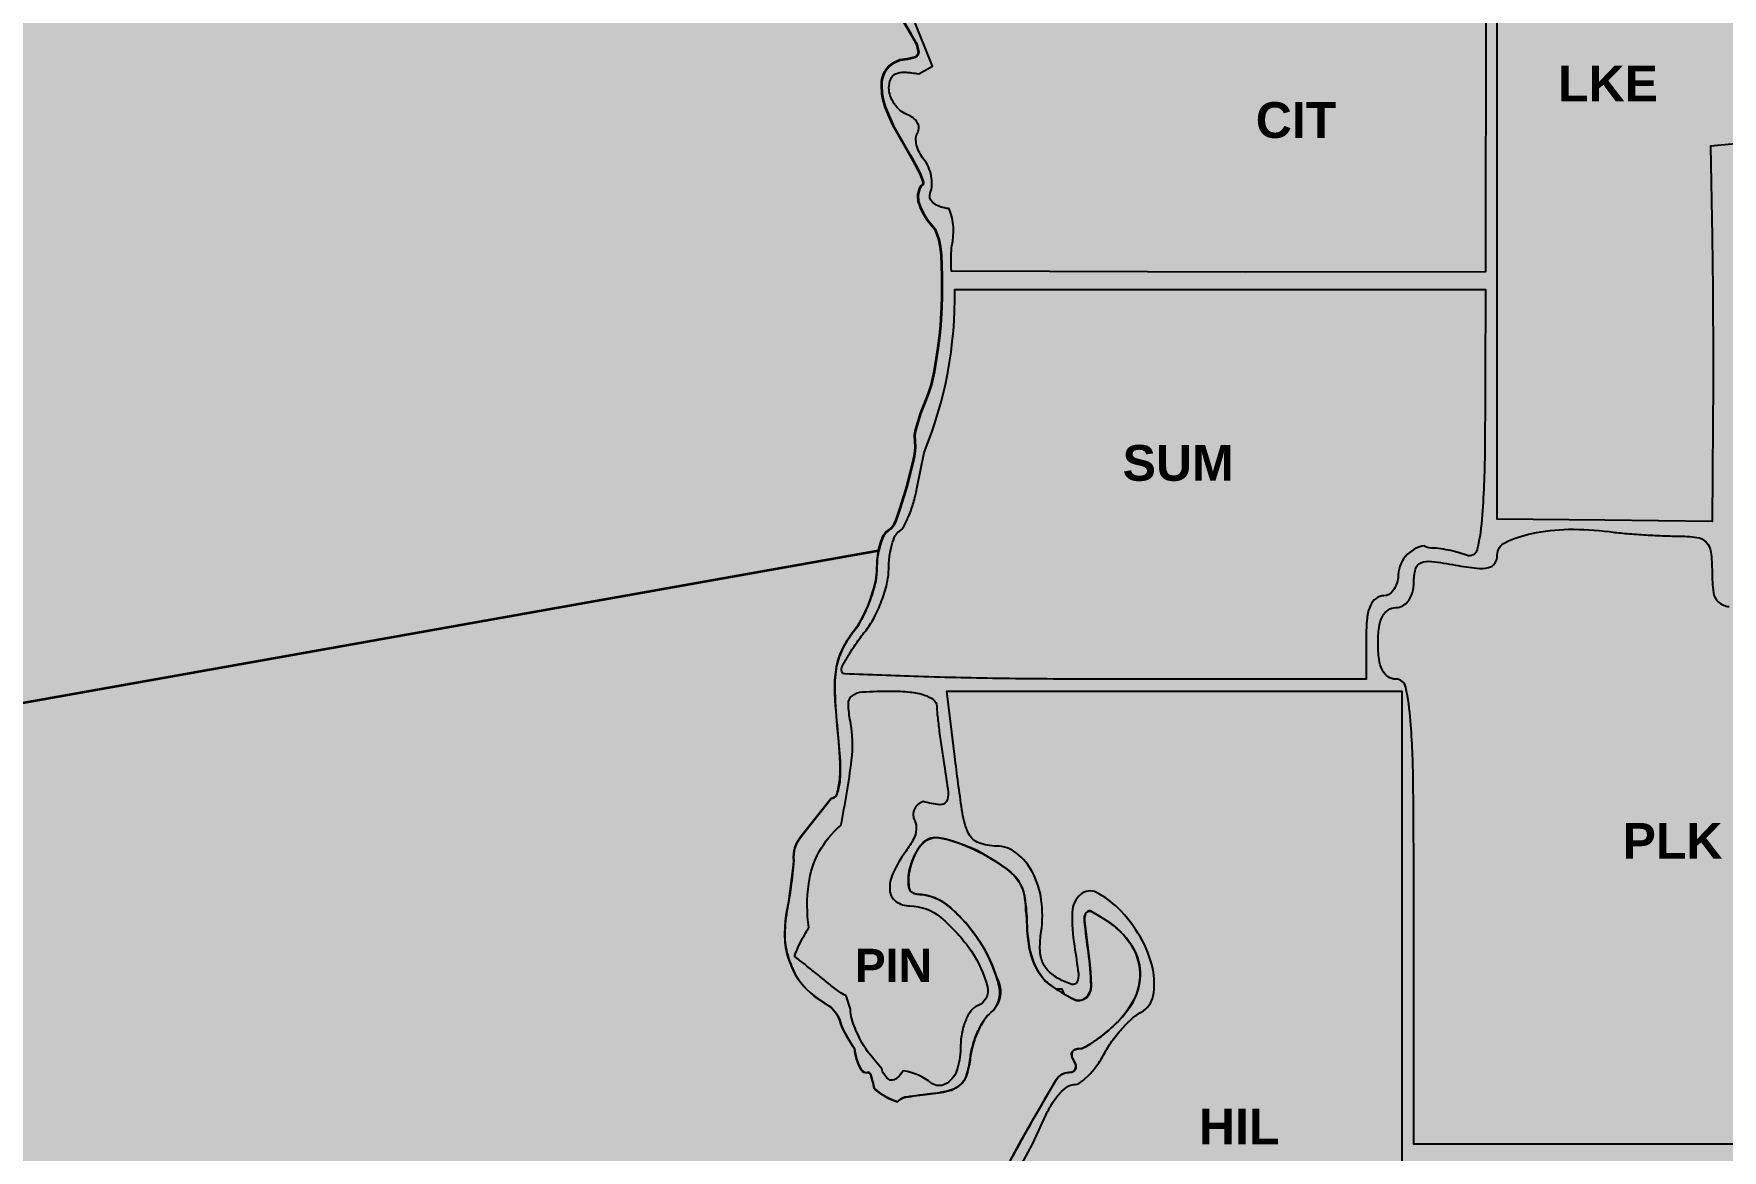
# Model space of a CAD drawing. Extents: x 473.4 to 495.4, y 396.9 to 416.9.
# Drawn here: x 484.21 to 489.82, y 405.78 to 409.49 of the extents above; entities that cross this region are included whole.
import ezdxf

# ---------------------------------------------------------------- set-up
doc = ezdxf.new("R2010")
doc.units = 0
doc.header["$MEASUREMENT"] = 0

msp = doc.modelspace()

# ---------------------------------------------------------------- hatches: boundary and pattern name
at = {"linetype": 'Continuous', "true_color": 0xadddf7}
h = msp.add_hatch(color=141, dxfattribs=at)
h.dxf.hatch_style = 1
h.paths.add_polyline_path([(473.4458, 416.87), (495.4327, 416.87), (495.4327, 396.87), (473.4458, 396.87)])
at = {"linetype": 'Continuous', "true_color": 0xf9f59a}
h = msp.add_hatch(color=51, dxfattribs=at)
h.dxf.hatch_style = 1
edge = h.paths.add_edge_path()
edge.add_arc((487.4943, 407.2574), 0.2878, 180.5044, 186.0739)
edge.add_arc((489.835, 407.5065), 2.6417, 186.0739, 187.1653)
edge.add_arc((490.1012, 407.5399), 2.91, 187.1653, 188.3213)
edge.add_arc((490.4253, 407.5874), 3.2376, 188.3213, 189.3883)
edge.add_arc((485.0003, 406.6904), 2.2611, 7.052, 9.3884, ccw=False)
edge.add_arc((487.1958, 406.962), 0.0489, -29.7864, 7.0521, ccw=False)
edge.add_arc((487.2194, 406.9485), 0.0216, 263.3688, 330.2135, ccw=False)
edge.add_arc((487.2648, 407.3384), 0.4142, 255.5396, 263.3689, ccw=False)
edge.add_arc((487.1735, 406.8938), 0.0452, 105.6842, 206.6695)
edge.add_arc((487.078, 406.8487), 0.0605, -4.2495, 24.1901, ccw=False)
edge.add_arc((487.0573, 406.8503), 0.0812, 332.1616, 355.7505, ccw=False)
edge.add_arc((486.8379, 406.9661), 0.3294, 323.825, 332.1616, ccw=False)
edge.add_arc((487.4594, 406.5116), 0.4406, 143.825, 154.696)
edge.add_arc((487.1653, 406.6507), 0.1153, 154.6959, 184.1606)
edge.add_arc((487.0999, 406.646), 0.0497, 184.1607, 234.3309)
edge.add_arc((487.1177, 406.6708), 0.0803, 234.3308, 269.4343)
edge.add_arc((487.1153, 406.4284), 0.1621, 50.0212, 89.4344, ccw=False)
edge.add_arc((486.8644, 406.1291), 0.5527, 34.1981, 50.0211, ccw=False)
edge.add_arc((487.0121, 406.2295), 0.3741, 14.2452, 34.198, ccw=False)
edge.add_arc((487.3232, 406.3085), 0.0531, -69.0064, 14.2452, ccw=False)
edge.add_arc((487.3599, 406.2129), 0.0493, 110.9936, 143.984)
edge.add_arc((487.4441, 406.1516), 0.1534, 143.984, 158.1469)
edge.add_arc((487.5001, 406.1292), 0.2138, 158.1468, 170.2623)
edge.add_arc((487.5714, 406.117), 0.2861, 170.2624, 180)
edge.add_arc((487.0644, 406.117), 0.2209, 340.171, 360, ccw=False)
edge.add_arc((487.1965, 406.0693), 0.0805, 298.0694, 340.1708, ccw=False)
edge.add_arc((487.214, 406.0365), 0.0433, 235.3506, 298.0693, ccw=False)
edge.add_arc((487.0725, 405.862), 0.1815, 49.9111, 82.8239)
edge.add_arc((486.9607, 406.1364), 0.1642, 314.798, 324.9684, ccw=False)
edge.add_arc((487.0555, 406.0409), 0.0296, 278.6928, 314.798, ccw=False)
edge.add_arc((487.0571, 406.0307), 0.0193, 230.8856, 278.6927, ccw=False)
edge.add_arc((487.0866, 406.067), 0.066, 211.7175, 230.8855, ccw=False)
edge.add_arc((487.0751, 406.0599), 0.0526, 191.9562, 211.7175, ccw=False)
edge.add_line((487.0237, 406.049), (486.9764, 406.1067))
edge.add_arc((487.3263, 406.3429), 0.4222, 201.9974, 214.0225, ccw=False)
edge.add_arc((487.0843, 406.2539), 0.1646, 182.3133, 204.8491, ccw=False)
edge.add_line((486.9198, 406.2473), (486.9056, 406.2921))
edge.add_arc((486.9564, 406.4083), 0.1268, 233.8533, 246.3837, ccw=False)
edge.add_arc((487.3453, 406.9407), 0.7861, 230.6003, 233.8532, ccw=False)
edge.add_arc((483.3751, 402.1072), 5.4688, 50.6003, 51.1097)
edge.add_arc((484.6397, 403.675), 3.4546, 51.1098, 51.8285)
edge.add_arc((483.6791, 402.453), 5.009, 51.8285, 52.2463)
edge.add_arc((486.7098, 406.3667), 0.0591, 52.2466, 62.2063)
edge.add_arc((486.7399, 406.4238), 0.00554, 159.8137, 242.206, ccw=False)
edge.add_arc((487.1153, 406.2858), 0.4055, 155.9621, 159.8138, ccw=False)
edge.add_arc((487.1227, 406.2826), 0.4135, 151.0977, 155.9621, ccw=False)
edge.add_arc((487.479, 406.0858), 0.8206, 148.1847, 151.0977, ccw=False)
edge.add_arc((487.2763, 406.5933), 0.5002, 171.8774, 188.6141, ccw=False)
edge.add_arc((487.0815, 406.6247), 0.303, 129.7151, 172.5378, ccw=False)
edge.add_arc((483.8913, 407.4601), 3.0566, 348.6345, 352.7499)
edge.add_arc((486.5158, 407.1262), 0.4109, 352.7499, 370.8222)
edge.add_arc((487.2783, 407.272), 0.3654, 181.5275, 190.8222, ccw=False)
edge.add_arc((486.9457, 407.2631), 0.0327, 127.0792, 181.5273, ccw=False)
edge.add_arc((486.964, 407.2389), 0.0631, 93.1377, 127.0792, ccw=False)
edge.add_arc((487.0531, 405.6147), 1.6897, 90, 93.1377, ccw=False)
edge.add_arc((487.0531, 406.6427), 0.6617, 84.4168, 89.9999, ccw=False)
edge.add_arc((487.0951, 407.073), 0.2293, 72.1098, 84.4168, ccw=False)
edge.add_arc((487.1334, 407.1917), 0.1047, 53.2794, 72.1097, ccw=False)
edge.add_arc((487.1804, 407.2546), 0.0261, 0.5045, 53.2795, ccw=False)
edge = h.paths.add_edge_path()
edge.add_line((488.7514, 405.7987), (488.7514, 405.145))
edge.add_line((488.7514, 405.145), (488.7514, 404.5308))
edge.add_line((488.7514, 404.5308), (488.5136, 404.5308))
edge.add_line((488.5136, 404.5308), (488.2759, 404.5308))
edge.add_line((488.2759, 404.5308), (488.2759, 404.7884))
edge.add_line((488.2759, 404.7884), (488.2759, 405.0459))
edge.add_line((488.2759, 405.0459), (487.8641, 405.0459))
edge.add_arc((487.8641, 414.6045), 9.5586, 268.71333, 269.99995, ccw=False)
edge.add_arc((487.6732, 406.1043), 1.0562, 262.2129, 268.7133, ccw=False)
edge.add_arc((487.5755, 405.3901), 0.3354, 249.8755, 262.2129, ccw=False)
edge.add_arc((487.478, 405.1239), 0.0519, 200.9936, 249.8754, ccw=False)
edge.add_arc((487.3532, 405.0761), 0.0817, 20.9937, 39.525)
edge.add_arc((487.3329, 405.0593), 0.108, 39.525, 54.5523)
edge.add_arc((487.3345, 405.0616), 0.1052, 54.5523, 69.7751)
edge.add_arc((487.346, 405.0927), 0.072, 69.775, 90)
edge.add_arc((487.346, 405.2132), 0.0485, 236.9172, 270, ccw=False)
edge.add_arc((487.3501, 405.2196), 0.056, 207.2371, 236.9171, ccw=False)
edge.add_arc((487.4004, 405.2455), 0.1126, 187.7514, 207.2372, ccw=False)
edge.add_arc((487.6737, 405.2826), 0.3884, 180, 187.7514, ccw=False)
edge.add_arc((488.0191, 405.2826), 0.7338, 174.5614, 180, ccw=False)
edge.add_arc((487.3277, 405.3485), 0.0393, 128.7986, 174.5614, ccw=False)
edge.add_arc((487.3284, 405.3477), 0.0403, 83.8996, 128.7985, ccw=False)
edge.add_line((487.3327, 405.3878), (487.4282, 405.4608))
edge.add_arc((487.6611, 405.3194), 0.2724, 134.9999, 148.7342, ccw=False)
edge.add_arc((487.2808, 405.6997), 0.2654, 315, 323.2937)
edge.add_arc((487.4479, 405.5751), 0.0569, 323.2937, 349.2811)
edge.add_arc((487.4765, 405.5697), 0.0279, 349.2811, 390.1214)
edge.add_arc((487.4609, 405.5607), 0.0458, 30.1212, 58.2825)
edge.add_arc((487.5078, 405.6366), 0.0434, 209.7917, 238.2825, ccw=False)
edge.add_arc((487.5369, 405.6532), 0.0769, 191.2155, 209.7917, ccw=False)
edge.add_arc((487.5543, 405.6566), 0.0946, 174.5521, 191.2154, ccw=False)
edge.add_arc((487.5634, 405.6558), 0.1038, 159.0065, 174.5521, ccw=False)
edge.add_line((487.4665, 405.6929), (487.5248, 405.7987))
edge.add_line((487.5248, 405.7987), (487.5699, 405.8978))
edge.add_arc((487.8428, 405.7734), 0.2999, 147.2463, 155.5045, ccw=False)
edge.add_arc((487.7865, 405.8096), 0.233, 137.2673, 147.2463, ccw=False)
edge.add_arc((487.7411, 405.8516), 0.1711, 126.0165, 137.2672, ccw=False)
edge.add_arc((487.6614, 405.9612), 0.0356, 90.0001, 126.0165, ccw=False)
edge.add_arc((487.6614, 406.0341), 0.0373, 269.9999, 305.3286)
edge.add_arc((487.5641, 406.1714), 0.2056, 305.3286, 315.3076)
edge.add_arc((487.5152, 406.2198), 0.2743, 315.3076, 324.3488)
edge.add_arc((487.4519, 406.2652), 0.3522, 324.3489, 331.8451)
edge.add_arc((488.1007, 405.9179), 0.3837, 144.4981, 151.8451, ccw=False)
edge.add_arc((488.1938, 405.8516), 0.498, 138.4555, 144.4982, ccw=False)
edge.add_arc((488.1564, 405.8846), 0.4481, 132.2342, 138.4554, ccw=False)
edge.add_arc((487.956, 406.1055), 0.1499, 118.1551, 132.2341, ccw=False)
edge.add_arc((487.8484, 406.3064), 0.078, 298.155, 349.1062)
edge.add_arc((487.7065, 406.3337), 0.2226, 349.1063, 372.4661)
edge.add_arc((487.5667, 406.3028), 0.3658, 12.4662, 30.2599)
edge.add_arc((487.4765, 406.2502), 0.4702, 30.26, 45)
edge.add_arc((487.6071, 406.3808), 0.2855, 45, 63.0344)
edge.add_arc((487.7152, 406.5932), 0.0472, 63.0345, 130.9614)
edge.add_arc((487.7372, 406.5678), 0.0808, 130.9614, 178.3522)
edge.add_arc((488.2674, 406.5525), 0.6112, 178.3523, 189.0302)
edge.add_arc((484.814, 406.0037), 2.8855, 7.2078, 9.0303, ccw=False)
edge.add_arc((487.6259, 406.3593), 0.0512, -25.6652, 7.2078, ccw=False)
edge.add_arc((487.6593, 406.3433), 0.0142, 251.3748, 334.3349, ccw=False)
edge.add_arc((487.7447, 406.5969), 0.2818, 241.8451, 251.3747, ccw=False)
edge.add_arc((487.6798, 406.4755), 0.1442, 224.7585, 241.845, ccw=False)
edge.add_arc((487.6414, 406.4374), 0.0901, 200.4545, 224.7586, ccw=False)
edge.add_arc((487.6721, 406.4489), 0.1228, 180.3504, 200.4544, ccw=False)
edge.add_arc((487.9271, 406.4504), 0.3779, 171.6504, 180.3504, ccw=False)
edge.add_arc((487.1862, 406.5592), 0.371, 351.6504, 367.8146)
edge.add_arc((487.2719, 406.5709), 0.2844, 7.8146, 27.5419)
edge.add_arc((487.3483, 406.6108), 0.1983, 27.542, 51.663)
edge.add_arc((487.4051, 406.6826), 0.1067, 51.663, 90.0001)
edge.add_arc((487.4051, 406.9574), 0.1681, 249.3692, 270, ccw=False)
edge.add_arc((487.3675, 406.8574), 0.0612, 205.5826, 249.3691, ccw=False)
edge.add_arc((487.5263, 406.9334), 0.2373, 188.4247, 205.5826, ccw=False)
edge.add_arc((494.0084, 407.8935), 6.7902, 186.90977, 188.42465, ccw=False)
edge.add_line((487.2676, 407.0766), (487.24, 407.3044))
edge.add_line((487.24, 407.3044), (487.9957, 407.3044))
edge.add_line((487.9957, 407.3044), (488.7514, 407.3044))
edge.add_line((488.7514, 407.3044), (488.7514, 406.5516))
edge.add_line((488.7514, 406.5516), (488.7514, 405.7987))
edge = h.paths.add_edge_path()
edge.add_line((489.0301, 409.6024), (489.0286, 408.6974))
edge.add_line((489.0286, 408.6974), (488.2323, 408.6968))
edge.add_line((488.2323, 408.6968), (487.255, 408.7003))
edge.add_arc((487.8741, 408.7348), 0.6201, 179.8663, 183.1932, ccw=False)
edge.add_arc((487.7791, 408.735), 0.5251, 174.6759, 179.8663, ccw=False)
edge.add_arc((487.0594, 408.8321), 0.2027, 346.2102, 381.6405)
edge.add_arc((487.3464, 409.4721), 0.5738, 258.4767, 260.1096, ccw=False)
edge.add_arc((487.2491, 408.9948), 0.0866, 229.0268, 258.4766, ccw=False)
edge.add_arc((487.2099, 408.9496), 0.0268, 159.0064, 229.0268, ccw=False)
edge.add_arc((487.1075, 408.9889), 0.0827, 339.0064, 357.8098)
edge.add_arc((487.0531, 408.9909), 0.1372, 357.8097, 370.6818)
edge.add_arc((487.0481, 408.99), 0.1423, 10.6818, 23.3409)
edge.add_arc((487.0859, 409.0063), 0.1012, 23.3408, 39.6902)
edge.add_arc((487.2573, 409.1486), 0.1216, 206.7554, 219.6901, ccw=False)
edge.add_arc((487.2486, 409.1442), 0.1118, 192.9828, 206.7554, ccw=False)
edge.add_arc((487.2256, 409.1389), 0.0883, 177.5358, 192.9827, ccw=False)
edge.add_arc((487.1749, 409.1411), 0.0375, 148.2825, 177.5357, ccw=False)
edge.add_arc((487.1196, 409.1753), 0.0276, 328.2825, 363.0517)
edge.add_arc((487.1105, 409.1748), 0.0366, 3.0518, 31.1433)
edge.add_arc((487.0956, 409.1658), 0.054, 31.1433, 53.5545)
edge.add_arc((487.075, 409.1379), 0.0887, 53.5545, 69.0065)
edge.add_arc((487.1342, 409.2921), 0.0764, 229.1212, 249.0064, ccw=False)
edge.add_arc((487.1558, 409.317), 0.1094, 213.9278, 229.1212, ccw=False)
edge.add_arc((487.1572, 409.318), 0.1112, 198.8535, 213.9278, ccw=False)
edge.add_arc((487.1301, 409.3087), 0.0825, 180, 198.8535, ccw=False)
edge.add_arc((487.1254, 409.3087), 0.0778, 157.7923, 180, ccw=False)
edge.add_arc((487.0834, 409.3259), 0.0325, 115.1636, 157.7923, ccw=False)
edge.add_arc((487.0956, 409.3), 0.0611, 86.8391, 115.1636, ccw=False)
edge.add_arc((487.0792, 409.0038), 0.3577, 79.1777, 86.839, ccw=False)
edge.add_line((487.1464, 409.3552), (487.1927, 409.3813))
edge.add_line((487.1927, 409.3813), (487.1265, 409.5437))
edge.add_arc((488.3732, 410.2571), 1.4364, 202.7594, 209.7757, ccw=False)
edge.add_arc((487.1511, 409.7443), 0.1111, 157.1562, 202.7594, ccw=False)
edge.add_arc((487.1042, 409.7641), 0.0601, 87.7581, 157.1562, ccw=False)
edge.add_arc((487.0851, 409.2778), 0.5469, 73.9973, 87.7581, ccw=False)
edge.add_arc((487.4195, 410.4435), 0.6659, 253.9973, 258.2979)
edge.add_arc((487.3716, 410.2126), 0.43, 258.2979, 264.2659)
edge.add_arc((487.365, 410.1465), 0.3636, 264.2658, 269.9195)
edge.add_arc((487.3645, 409.8039), 0.021, 269.9193, 314.9999)
edge.add_arc((487.4917, 409.6767), 0.1589, 103.1317, 135, ccw=False)
edge.add_arc((487.7985, 408.3616), 1.5093, 97.0374, 103.1317, ccw=False)
edge.add_arc((487.826, 408.1388), 1.7338, 91.8921, 97.0373, ccw=False)
edge.add_arc((487.7698, 409.841), 0.0306, 0, 91.8921, ccw=False)
edge.add_arc((487.8242, 409.841), 0.0237, 180, 224.5765)
edge.add_arc((487.8999, 409.9156), 0.13, 224.5765, 237.2443)
edge.add_arc((487.9341, 409.9688), 0.1933, 237.2443, 247.9568)
edge.add_arc((487.9695, 410.0562), 0.2876, 247.9569, 255.9107)
edge.add_arc((487.8226, 409.4709), 0.3159, 68.6851, 75.9107, ccw=False)
edge.add_arc((487.8627, 409.5736), 0.2056, 58.7163, 68.685, ccw=False)
edge.add_arc((487.8973, 409.6307), 0.1388, 47.0868, 58.7163, ccw=False)
edge.add_arc((487.9777, 409.7171), 0.0209, -0.0001, 47.0869, ccw=False)
edge.add_arc((488.0222, 409.7171), 0.0237, 180, 214.6767)
edge.add_arc((488.0376, 409.7278), 0.0424, 214.6767, 237.1092)
edge.add_arc((488.0472, 409.7426), 0.06, 237.1094, 255.6218)
edge.add_arc((488.0532, 409.7659), 0.0841, 255.6218, 269.9999)
edge.add_arc((488.0532, 409.6405), 0.0412, 53.956, 90, ccw=False)
edge.add_arc((487.9715, 409.5284), 0.1799, 41.8804, 53.9561, ccw=False)
edge.add_arc((487.9215, 409.4835), 0.2471, 31.2867, 41.8803, ccw=False)
edge.add_arc((488.1655, 409.628), 0.0365, 206.1585, 280.5997)
edge.add_line((488.1722, 409.5921), (489.0301, 409.6024))
edge = h.paths.add_edge_path()
edge.add_arc((407.0818, 408.6392), 81.9469, 359.636343, 359.999766, ccw=False)
edge.add_arc((485.3475, 408.1421), 3.6796, 356.0658, 359.6412, ccw=False)
edge.add_arc((488.2751, 407.9408), 0.7451, 347.118, 356.0658, ccw=False)
edge.add_arc((488.9756, 407.7806), 0.0265, 249.0064, 347.1181, ccw=False)
edge.add_arc((488.859, 407.4769), 0.2987, 69.0063, 74.68)
edge.add_arc((488.8069, 407.2868), 0.4958, 74.6801, 78.5618)
edge.add_arc((488.811, 407.3069), 0.4754, 78.5618, 82.482)
edge.add_arc((488.8472, 407.581), 0.1989, 82.482, 89.9999)
edge.add_arc((488.8472, 407.8111), 0.0312, 228.8757, 270, ccw=False)
edge.add_arc((488.8422, 407.6859), 0.1029, 98.7035, 182.8195)
edge.add_arc((488.6203, 407.7047), 0.1215, 326.2088, 348.69, ccw=False)
edge.add_arc((488.6919, 407.6567), 0.0354, 270, 326.2088, ccw=False)
edge.add_arc((488.6919, 407.5776), 0.0438, 90, 127.3198)
edge.add_arc((488.7018, 407.5648), 0.06, 127.3198, 156.8014)
edge.add_arc((488.7791, 407.5316), 0.1442, 156.8014, 174.1547)
edge.add_arc((489.2565, 407.4827), 0.6241, 174.1546, 180)
edge.add_line((488.6325, 407.4827), (488.6325, 407.344))
edge.add_line((488.6325, 407.344), (487.7608, 407.344))
edge.add_arc((487.7608, 433.4944), 26.1504, 269.26777, 270.00001, ccw=False)
edge.add_arc((487.5951, 420.5307), 13.1856, 268.04553, 269.26775, ccw=False)
edge.add_arc((488.9678, 460.7567), 53.435, 267.78362, 268.04557, ccw=False)
edge.add_arc((486.9017, 407.3734), 0.0118, 178.3018, 267.7836, ccw=False)
edge.add_arc((486.9284, 407.3726), 0.0384, 151.9882, 178.3018, ccw=False)
edge.add_arc((487.4779, 407.0803), 0.6609, 148.6776, 151.9882, ccw=False)
edge.add_arc((487.5149, 407.0578), 0.7041, 144.9251, 148.6777, ccw=False)
edge.add_arc((487.7301, 406.9067), 0.9671, 141.967, 144.9252, ccw=False)
edge.add_arc((486.7219, 407.6953), 0.3128, 321.9671, 331.9713)
edge.add_arc((486.5675, 407.7775), 0.4878, 331.9713, 339.1431)
edge.add_arc((486.5893, 407.7692), 0.4644, 339.1432, 346.4313)
edge.add_arc((486.8346, 407.71), 0.2121, 346.4313, 359.5265)
edge.add_arc((487.404, 407.7053), 0.3573, 172.7115, 179.5265, ccw=False)
edge.add_arc((487.3278, 407.715), 0.2805, 164.5406, 172.7114, ccw=False)
edge.add_arc((487.2652, 407.7323), 0.2155, 155.7284, 164.5405, ccw=False)
edge.add_arc((487.1003, 407.8067), 0.0347, 121.7175, 155.7285, ccw=False)
edge.add_arc((487.0599, 407.8721), 0.0422, 301.7174, 331.3304)
edge.add_arc((486.784, 408.0229), 0.3567, 331.3305, 337.489)
edge.add_arc((486.713, 408.0524), 0.4336, 337.4888, 343.5766)
edge.add_arc((486.6041, 408.0845), 0.5471, 343.5765, 348.6901)
edge.add_line((487.1405, 407.9772), (487.1645, 408.0969))
edge.add_arc((485.8912, 408.6165), 1.3752, 337.7995, 360.9336)
edge.add_line((487.2662, 408.6389), (489.0289, 408.6389))
edge.add_line((489.0289, 408.6389), (489.0287, 408.6389))
at = {"linetype": 'Continuous', "true_color": 0xf8d731}
h = msp.add_hatch(color=40, dxfattribs=at)
h.dxf.hatch_style = 1
h.paths.add_polyline_path([(487.5617, 409.2447), (487.7148, 409.2447), (487.7622, 409.3903), (487.8095, 409.2447), (487.9626, 409.2447), (487.8387, 409.1547), (487.8858, 409.0093), (487.7622, 409.0991), (487.6383, 409.0091), (487.6856, 409.1547)])
at = {"linetype": 'Continuous', "true_color": 0x000000}
h = msp.add_hatch(color=18, dxfattribs=at)
h.dxf.hatch_style = 1
h.paths.add_polyline_path([(487.7623, 409.3123), (487.7918, 409.2212), (487.8876, 409.2212), (487.8101, 409.165), (487.8397, 409.0739), (487.7623, 409.1302), (487.6848, 409.0739), (487.7144, 409.165), (487.637, 409.2212), (487.7327, 409.2212)])
at = {"linetype": 'Continuous', "true_color": 0xf8d731}
h = msp.add_hatch(color=40, dxfattribs=at)
h.dxf.hatch_style = 1
h.paths.add_polyline_path([(487.5172, 406.8804), (487.6703, 406.8804), (487.7176, 407.026), (487.7649, 406.8804), (487.918, 406.8804), (487.7941, 406.7904), (487.8412, 406.645), (487.7176, 406.7348), (487.5937, 406.6448), (487.641, 406.7904)])
at = {"linetype": 'Continuous', "true_color": 0x000000}
h = msp.add_hatch(color=18, dxfattribs=at)
h.dxf.hatch_style = 1
h.paths.add_polyline_path([(487.7177, 406.948), (487.7473, 406.8569), (487.843, 406.8569), (487.7655, 406.8007), (487.7951, 406.7096), (487.7177, 406.7659), (487.6402, 406.7096), (487.6698, 406.8007), (487.5924, 406.8569), (487.6881, 406.8569)])
at = {"linetype": 'Continuous', "true_color": 0xf8d731}
h = msp.add_hatch(color=40, dxfattribs=at)
h.dxf.hatch_style = 1
h.paths.add_polyline_path([(486.7508, 406.7332), (486.9039, 406.7332), (486.9512, 406.8788), (486.9985, 406.7332), (487.1516, 406.7332), (487.0277, 406.6432), (487.0748, 406.4977), (486.9512, 406.5876), (486.8273, 406.4976), (486.8746, 406.6432)])
at = {"linetype": 'Continuous', "true_color": 0x000000}
h = msp.add_hatch(color=18, dxfattribs=at)
h.dxf.hatch_style = 1
h.paths.add_polyline_path([(486.9513, 406.8007), (486.9809, 406.7097), (487.0766, 406.7097), (486.9991, 406.6534), (487.0287, 406.5624), (486.9513, 406.6187), (486.8738, 406.5624), (486.9034, 406.6534), (486.826, 406.7097), (486.9217, 406.7097)])
at = {"linetype": 'Continuous', "true_color": 0xf8d731}
h = msp.add_hatch(color=40, dxfattribs=at)
h.dxf.hatch_style = 1
h.paths.add_polyline_path([(489.0131, 406.262), (489.1662, 406.262), (489.2135, 406.4076), (489.2608, 406.262), (489.4139, 406.262), (489.29, 406.172), (489.3372, 406.0265), (489.2135, 406.1164), (489.0896, 406.0264), (489.1369, 406.172)])
at = {"linetype": 'Continuous', "true_color": 0x000000}
h = msp.add_hatch(color=18, dxfattribs=at)
h.dxf.hatch_style = 1
h.paths.add_polyline_path([(489.2136, 406.3296), (489.2432, 406.2385), (489.3389, 406.2385), (489.2615, 406.1823), (489.291, 406.0912), (489.2136, 406.1475), (489.1362, 406.0912), (489.1657, 406.1823), (489.0883, 406.2385), (489.184, 406.2385)])

# ---------------------------------------------------------------- linework, layer by layer
at = {"color": 18, "linetype": 'Continuous', "lineweight": 35, "true_color": 0x000000, "flags": 128}
for points in [[(476.3851, 410.607, 0.262934), (488.6166, 398.4801)], [(476.3851, 410.607, 0.262934), (488.6166, 398.4801)], [(487.0646, 409.5823), (487.1208, 409.4882), (487.1364, 409.4593), (487.1406, 409.4514), (487.1448, 409.4315, -0.429899), (487.1287, 409.4084), (487.109, 409.4044), (487.084, 409.4009), (487.0643, 409.3926, 0.284967), (487.0227, 409.3182), (487.0241, 409.2893), (487.0274, 409.2709), (487.034, 409.2486), (487.0472, 409.2155), (487.0608, 409.1861), (487.0911, 409.1313), (487.1178, 409.085), (487.1414, 409.0432), (487.1528, 409.0195), (487.1593, 409.0022), (487.1616, 408.9947), (487.1604, 408.9864), (487.1533, 408.9818), (487.1482, 408.9711), (487.1437, 408.9525), (487.1447, 408.9313), (487.1519, 408.9113), (487.1615, 408.8921), (487.1744, 408.8708), (487.1891, 408.8532), (487.2014, 408.8384), (487.2129, 408.8044), (487.218, 408.7812), (487.2213, 408.7534), (487.2234, 408.6835), (487.2237, 408.6458), (487.2235, 408.6143), (487.2226, 408.5797), (487.2204, 408.5411), (487.2186, 408.5181), (487.2145, 408.4768), (487.2104, 408.4437), (487.1978, 408.3667), (487.1878, 408.3216), (487.1779, 408.2919), (487.1655, 408.2616), (487.1528, 408.2278), (487.1412, 408.1918), (487.1346, 408.1677), (487.132, 408.1535), (487.134, 408.1349), (487.1348, 408.1148), (487.1338, 408.1002), (487.1312, 408.0847), (487.1268, 408.065), (487.1162, 408.0216), (487.1065, 407.9859), (487.0957, 407.9495), (487.0835, 407.9111), (487.0769, 407.8915), (487.0695, 407.8693), (487.0635, 407.8564), (487.0535, 407.8441), (487.0442, 407.8373), (487.0346, 407.8295), (487.0291, 407.8209), (487.0252, 407.8116), (487.0209, 407.7999), (487.0178, 407.7898), (487.0132, 407.7703), (482.8492, 407.0295)]]:
    msp.add_lwpolyline(points, format="xyb", dxfattribs=at)
at = {"color": 18, "true_color": 0x000000}
for points in [[(489.0301, 409.6024), (489.0286, 408.6974), (488.2323, 408.6968), (487.255, 408.7003, -0.014517), (487.254, 408.7362, -0.022651), (487.2563, 408.7837, 0.155837), (487.2478, 408.9068, -0.007125), (487.2318, 408.9099, -0.129211), (487.1922, 408.9293, -0.315397), (487.1848, 408.9592, 0.08223), (487.1902, 408.9857, 0.056224), (487.1879, 409.0164, 0.055292), (487.1788, 409.0464, 0.071459), (487.1637, 409.0709, -0.056498), (487.1487, 409.0938, -0.060167), (487.1396, 409.119, -0.067502), (487.1374, 409.1427, -0.128339), (487.143, 409.1608, 0.152884), (487.1471, 409.1768, 0.12319), (487.1418, 409.1937, 0.0981), (487.1277, 409.2093, 0.067524), (487.1068, 409.2207, -0.086984), (487.0842, 409.2343, -0.066391), (487.065, 409.256, -0.065869), (487.052, 409.2821, -0.08245), (487.0476, 409.3087, -0.097204), (487.0534, 409.3382, -0.188178), (487.0696, 409.3553, -0.124222), (487.0989, 409.361, -0.033441), (487.1464, 409.3552), (487.1927, 409.3813), (487.1265, 409.5437, -0.030624)], [(490.5621, 409.5007, -0.032736), (490.4933, 409.3184, -0.126319), (490.418, 409.2249, -0.114025), (490.3027, 409.1741, -0.024317), (490.0842, 409.1436), (489.7768, 409.1157), (489.782, 408.8143, -0.002142), (489.7838, 408.6757, -0.001194), (489.7848, 408.5068, -0.00119), (489.7851, 408.3359, -0.00193), (489.7844, 408.1907), (489.7816, 407.8684), (489.425, 407.8723), (489.0683, 407.8762), (489.0683, 408.7393), (489.0683, 409.6025)], [(487.0826, 409.553, -0.008884), (487.131, 409.4702, -0.083892), (487.1448, 409.4315, -0.304264), (487.1363, 409.4124, -0.142213), (487.109, 409.4044, 0.175827), (487.0512, 409.3834, 0.196232), (487.0236, 409.3313, 0.113142), (487.034, 409.2486, 0.045511), (487.0831, 409.1449, -0.006505), (487.1414, 409.0432, -0.055407), (487.1616, 408.9947, -0.455816), (487.1533, 408.9818, 0.290909), (487.1559, 408.9048, 0.088111), (487.184, 408.8588, -0.114761), (487.2099, 408.8149, -0.065822), (487.2217, 408.7466, -0.012579), (487.2236, 408.6204, -0.017678), (487.2193, 408.5257, -0.015962), (487.2082, 408.4281, -0.01622), (487.1927, 408.3414, -0.047871), (487.1745, 408.2837, 0.011913), (487.157, 408.2394, 0.01492), (487.1429, 408.1974, 0.013129), (487.1332, 408.162, 0.102937), (487.1326, 408.145, -0.095973), (487.1312, 408.0847, -0.017604), (487.1037, 407.9763, -0.014119), (487.0692, 407.8693, -0.170845), (487.0425, 407.8362, 0.1495), (487.0291, 407.8209, 0.038469), (487.0178, 407.7898, 0.035667), (487.01, 407.7506, 0.029745), (487.0071, 407.7082, -0.05646), (487.0012, 407.6602, -0.031481), (486.984, 407.6038, -0.030999), (486.9591, 407.5483, -0.04347), (486.9297, 407.5025, 0.052478), (486.8917, 407.441, 0.071947), (486.8723, 407.3789, 0.051294), (486.8677, 407.2993, 0.01464), (486.8768, 407.1756, -0.011497), (486.8852, 407.0713, -0.038031), (486.8839, 407.0024, -0.06702), (486.8742, 406.961, -0.311575), (486.8551, 406.9478), (486.7561, 406.8219, 0.215089), (486.7319, 406.741, -0.007151), (486.7217, 406.6526, -0.014409), (486.7106, 406.5833, 0.042563), (486.7017, 406.4973, 0.075889), (486.7112, 406.427, 0.057017), (486.7437, 406.3501, 0.113122), (486.8395, 406.2645, -0.210715), (486.8897, 406.1919, 0.047591), (486.9329, 406.1169, 0.103119), (486.9566, 406.0447, 0.214112), (486.975, 406.0365, -0.330629), (486.9879, 406.0269, -0.027707), (486.9983, 405.9841, 0.106177), (487.0763, 405.9392, -0.185745), (487.1026, 405.9548, -0.017565), (487.1782, 405.9648, 0.033266), (487.2449, 405.9757, 0.119385), (487.2832, 405.995, 0.138029), (487.3053, 406.0279, 0.050627), (487.3174, 406.0831, -0.040647), (487.3261, 406.1271, -0.034892), (487.3422, 406.1714, -0.036407), (487.3626, 406.2097, -0.079024), (487.3846, 406.2348, 0.285246), (487.4138, 406.3222, 0.080297), (487.3561, 406.4611, 0.073212), (487.2511, 406.5857, 0.17573), (487.1404, 406.6295, -0.363106), (487.114, 406.653, -0.098353), (487.1168, 406.7133, -0.076018), (487.1445, 406.7797, -0.165891), (487.1864, 406.8147, -0.137938), (487.2136, 406.8172, -0.029529), (487.2601, 406.8058, -0.028752), (487.3142, 406.7855, -0.023954), (487.3691, 406.7581, -0.031241), (487.441, 406.7118, -0.097644), (487.4796, 406.6695, -0.099325), (487.4989, 406.6162, -0.032987), (487.5059, 406.5329, 0.033474), (487.5118, 406.4644, 0.052092), (487.5267, 406.407, 0.061541), (487.5506, 406.3616, 0.083608), (487.5828, 406.3285, 0.038012), (487.6605, 406.2803, 0.303282), (487.7004, 406.2847, 0.230374), (487.7191, 406.3266, 0.024997), (487.71, 406.4353, -0.005466), (487.6969, 406.5414, -0.165465), (487.7026, 406.5673, -0.400776), (487.7201, 406.572, -0.02195), (487.7734, 406.5399, -0.090721), (487.8481, 406.4679, -0.129216), (487.8809, 406.3822, -0.130671), (487.8672, 406.2922, -0.093877), (487.8096, 406.2078, -0.020053), (487.7714, 406.1725, -0.024253), (487.7328, 406.1428, -0.023948), (487.6985, 406.1213, -0.128813), (487.6774, 406.1157, 0.115701), (487.6641, 406.1126, 0.185432), (487.6562, 406.1041, 0.155872), (487.6554, 406.0912, 0.078085), (487.6617, 406.0761, -0.080908), (487.668, 406.061, -0.159273), (487.6669, 406.0481, -0.183511), (487.6587, 406.0396, -0.11138), (487.6449, 406.0365, 0.26348), (487.6033, 406.0129, 0.00786), (487.4993, 405.8331, 0.009384), (487.4028, 405.6523, 0.185064)], [(489.9742, 405.7987), (488.791, 405.7987), (488.791, 406.5714, 0.00225), (488.7891, 407.0019, 0.016945), (488.7803, 407.2054, 0.032323), (488.7644, 407.3174, 0.355082), (488.7316, 407.344, -0.152103), (488.7058, 407.352, -0.12651), (488.687, 407.3737, -0.082504), (488.6756, 407.4105, -0.033607), (488.6721, 407.4629, -0.033607), (488.6756, 407.5153, -0.082504), (488.687, 407.5521, -0.12651), (488.7058, 407.5738, -0.152103), (488.7316, 407.5818, 0.132722), (488.7548, 407.5881, 0.106722), (488.774, 407.6056, 0.089617), (488.7867, 407.6325, 0.065143), (488.791, 407.6654, -0.0615), (488.7965, 407.7101, -0.2371), (488.8142, 407.7307, -0.130274), (488.8498, 407.7355, -0.015294), (488.9297, 407.7231, 0.017435), (488.9998, 407.7124, 0.087043), (489.0394, 407.7147, 0.189769), (489.0603, 407.7292, 0.148338), (489.0683, 407.7558, -0.288608), (489.0952, 407.7985, -0.059701), (489.1833, 407.8284, -0.048418), (489.3049, 407.842, -0.036044), (489.4398, 407.8343, 0.010105), (489.4917, 407.8286, 0.005985), (489.5537, 407.8239, 0.005987), (489.6158, 407.8206, 0.010238), (489.6676, 407.8195, -0.034023), (489.7309, 407.8152, -0.169247), (489.7622, 407.7993, -0.16195), (489.7775, 407.7669, -0.030485), (489.7816, 407.7006, 0.031973), (489.786, 407.6318, 0.184379), (489.8029, 407.6003, 0.157839), (489.8382, 407.5853, 0.021862)], [(487.4665, 405.6929), (487.5248, 405.7987), (487.5699, 405.8978, -0.036049), (487.5906, 405.9357, -0.043569), (487.6154, 405.9678, -0.04913), (487.6405, 405.99, -0.158458), (487.6614, 405.9969, 0.155383), (487.6829, 406.0037, 0.043569), (487.7102, 406.0269, 0.03947), (487.7381, 406.0599, 0.03272), (487.7624, 406.099, -0.032068), (487.7884, 406.1408, -0.026372), (487.8211, 406.1818, -0.027152), (487.8552, 406.2164, -0.061509), (487.8853, 406.2376, 0.226053), (487.9251, 406.2916, 0.102281), (487.9238, 406.3817, 0.077796), (487.8826, 406.4871, 0.064404), (487.809, 406.5826, 0.078853), (487.7366, 406.6352, 0.305382), (487.6842, 406.6288, 0.20978), (487.6564, 406.5701, 0.046625), (487.6637, 406.4566, -0.007952), (487.6767, 406.3657, -0.144427), (487.6721, 406.3371, -0.378667), (487.6547, 406.3298, -0.041605), (487.6118, 406.3484, -0.074692), (487.5774, 406.374, -0.106446), (487.557, 406.4059, -0.087946), (487.5492, 406.4481, -0.037979), (487.5532, 406.5053, 0.070647), (487.5537, 406.6096, 0.08629), (487.5241, 406.7025, 0.105638), (487.4713, 406.7663, 0.168855), (487.4051, 406.7893, -0.090263), (487.3459, 406.8001, -0.193414), (487.3123, 406.831, -0.075006), (487.2916, 406.8987, -0.00661), (487.2676, 407.0766), (487.24, 407.3044), (487.9957, 407.3044), (488.7514, 407.3044), (488.7514, 406.5516), (488.7514, 405.7987), (488.7514, 405.145)]]:
    msp.add_lwpolyline(points, format="xyb", dxfattribs=at)
for points in [[(489.0287, 408.6389, -0.001586), (489.027, 408.1191, -0.015602), (489.0184, 407.8897, -0.039062), (489.0014, 407.7747, -0.456315), (488.9661, 407.7558, 0.024761), (488.938, 407.765, 0.016939), (488.9053, 407.7728, 0.017107), (488.8732, 407.7782, 0.032815), (488.8472, 407.7799, -0.18139), (488.8267, 407.7876, 0.384445), (488.7395, 407.6808, -0.098409), (488.7213, 407.6371, -0.250296), (488.6919, 407.6214, 0.164293), (488.6654, 407.6124, 0.129352), (488.6466, 407.5884, 0.075863), (488.6357, 407.5463, 0.025511), (488.6325, 407.4827), (488.6325, 407.344), (487.7608, 407.344, -0.003195), (487.4266, 407.3462, -0.005333), (487.1454, 407.3528, -0.001143), (486.9013, 407.3617, -0.411567), (486.89, 407.3737, -0.115322), (486.8945, 407.3907, -0.014446), (486.9134, 407.4238, -0.016375), (486.9386, 407.4624, -0.012908), (486.9683, 407.5025, 0.043679), (486.9981, 407.5483, 0.031303), (487.0233, 407.6038, 0.031811), (487.0408, 407.6602, 0.057201), (487.0467, 407.7082, -0.029745), (487.0496, 407.7506, -0.035667), (487.0575, 407.7898, -0.038469), (487.0687, 407.8209, -0.1495), (487.0821, 407.8362, 0.129935), (487.0969, 407.8518, 0.026878), (487.1135, 407.8864, 0.026569), (487.1288, 407.9298, 0.022316), (487.1405, 407.9772), (487.1645, 408.0969, 0.101286), (487.2662, 408.6389), (489.0289, 408.6389)], [(487.2065, 407.2549, 0.024306), (487.2081, 407.227, 0.004762), (487.2139, 407.177, 0.005044), (487.2218, 407.1188, 0.004656), (487.2311, 407.0592, -0.010195), (487.2443, 406.968, -0.162137), (487.2382, 406.9377, -0.300227), (487.2169, 406.927, -0.034175), (487.1613, 406.9373, 0.471552), (487.1331, 406.8735, -0.124732), (487.1383, 406.8442, -0.103291), (487.1291, 406.8123, -0.036391), (487.1037, 406.7717, 0.047469), (487.0611, 406.7, 0.129277), (487.0503, 406.6423, 0.222474), (487.0709, 406.6056, 0.154377), (487.1169, 406.5905, -0.173688), (487.2195, 406.5526, -0.069151), (487.3215, 406.4398, -0.087281), (487.3747, 406.3215, -0.380122), (487.3422, 406.2589, 0.14495), (487.32, 406.2419, 0.061876), (487.3017, 406.2088, 0.052913), (487.2894, 406.1654, 0.042514), (487.2853, 406.117, -0.086737), (487.2722, 406.042, -0.185797), (487.2344, 405.9983, -0.280705), (487.1894, 406.0009, 0.144605), (487.0952, 406.0422, -0.044406), (487.0764, 406.0199, -0.158855), (487.06, 406.0116, -0.211677), (487.0449, 406.0157, -0.083832), (487.0304, 406.0322, -0.086439), (487.0237, 406.049), (486.9764, 406.1067, -0.052518), (486.9349, 406.1847, -0.098649), (486.9198, 406.2473), (486.9056, 406.2921, -0.054729), (486.8816, 406.3059, -0.014194), (486.8464, 406.3332, 0.002223), (486.8087, 406.3639, 0.003136), (486.7748, 406.3909, 0.001823), (486.746, 406.4134, 0.043485), (486.7373, 406.4189, -0.375837), (486.7347, 406.4258, -0.016808), (486.745, 406.451, -0.021228), (486.7606, 406.4824, -0.012711), (486.7817, 406.5184, -0.073158), (486.7811, 406.664, -0.189055), (486.8879, 406.8578, 0.017959), (486.9234, 407.0744, 0.079019), (486.9194, 407.2034, -0.040578), (486.913, 407.2622, -0.242148), (486.926, 407.2892, -0.14919), (486.9606, 407.3019, -0.013692), (487.0531, 407.3044, -0.024366), (487.1175, 407.3013, -0.053751), (487.1656, 407.2913, -0.082348), (487.196, 407.2756, -0.234433)]]:
    msp.add_lwpolyline(points, format="xyb", close=True, dxfattribs=at)
at = {"color": 18, "linetype": 'Continuous', "true_color": 0x000000, "flags": 128}
msp.add_lwpolyline([(487.4502, 405.7431), (487.4883, 405.8134), (487.5353, 405.8969), (487.5952, 405.9993), (487.6001, 406.0075), (487.6033, 406.0129), (487.6073, 406.0186), (487.6105, 406.0222), (487.6151, 406.0263), (487.6181, 406.0284), (487.6231, 406.0313), (487.631, 406.0344), (487.6361, 406.0357), (487.6449, 406.0365), (487.6552, 406.0382, 0.421206), (487.6655, 406.0688), (487.6617, 406.0761), (487.658, 406.0824), (487.6567, 406.0868), (487.6554, 406.0912, -0.368694), (487.6594, 406.1091), (487.6641, 406.1126), (487.6706, 406.1149), (487.6774, 406.1157), (487.6883, 406.1171), (487.7032, 406.1239), (487.7159, 406.1316), (487.7328, 406.1428), (487.7456, 406.1519), (487.758, 406.1615), (487.7664, 406.1683), (487.7766, 406.1769), (487.7847, 406.1842), (487.7962, 406.1948), (487.8065, 406.2046), (487.8146, 406.2128), (487.823, 406.2221), (487.8334, 406.2349), (487.8392, 406.2428, 0.127822), (487.8773, 406.3228), (487.8799, 406.3363), (487.8816, 406.3528), (487.8818, 406.3681), (487.8809, 406.3822), (487.8788, 406.3962), (487.8766, 406.4061), (487.8724, 406.4204), (487.8684, 406.4313), (487.864, 406.441), (487.8592, 406.4503), (487.853, 406.4607), (487.8481, 406.4679), (487.8423, 406.4757), (487.8363, 406.4832), (487.8311, 406.4893), (487.8244, 406.4967), (487.8172, 406.5041), (487.8096, 406.5114), (487.801, 406.5191), (487.7964, 406.5229), (487.7889, 406.5288), (487.7803, 406.5352), (487.7626, 406.5469), (487.7427, 406.5591), (487.733, 406.5648), (487.7242, 406.5697), (487.7242, 406.5697, 0.520925), (487.7026, 406.5673), (487.7008, 406.5639), (487.6976, 406.5548), (487.6968, 406.5494), (487.6969, 406.5414), (487.7136, 406.4052), (487.7166, 406.3723), (487.7191, 406.3266), (487.719, 406.3213), (487.7184, 406.3164), (487.7166, 406.3089), (487.7146, 406.3035, -0.480818), (487.6605, 406.2803), (487.6484, 406.2867), (487.6387, 406.2922), (487.6312, 406.2966), (487.6232, 406.3137), (487.604, 406.3137), (487.5828, 406.3285), (487.5736, 406.3359), (487.5653, 406.3421), (487.5574, 406.3525), (487.5506, 406.3616), (487.5422, 406.3747), (487.5335, 406.3912), (487.5267, 406.407), (487.522, 406.4207), (487.5178, 406.4353), (487.5138, 406.4527), (487.5118, 406.4644), (487.5099, 406.4774), (487.5086, 406.4887), (487.507, 406.507), (487.5063, 406.5217), (487.5057, 406.5428), (487.5047, 406.5629), (487.5019, 406.5746), (487.5019, 406.5941), (487.4989, 406.6162, 0.197869), (487.4572, 406.6979), (487.441, 406.7118), (487.4334, 406.7173), (487.4125, 406.7317), (487.3967, 406.7418), (487.3724, 406.7563), (487.3431, 406.7733), (487.3192, 406.7833), (487.2915, 406.7949), (487.2723, 406.8018), (487.2601, 406.8058), (487.237, 406.8122), (487.2275, 406.8144), (487.2136, 406.8172), (487.1998, 406.8178, 0.234666), (487.1544, 406.7929), (487.1407, 406.7731), (487.134, 406.7604), (487.1282, 406.7476), (487.1225, 406.7326), (487.1191, 406.7217), (487.1153, 406.7064), (487.1136, 406.6958), (487.1124, 406.6833), (487.1123, 406.6718), (487.1132, 406.6594, 0.407644), (487.1404, 406.6295), (487.1503, 406.6289), (487.1651, 406.627), (487.1878, 406.6215), (487.213, 406.6114), (487.2328, 406.5999), (487.2518, 406.5857), (487.2634, 406.5745), (487.2744, 406.5639), (487.2879, 406.5501), (487.3119, 406.5228), (487.3383, 406.4882), (487.3486, 406.473), (487.3678, 406.4412), (487.3905, 406.394), (487.4061, 406.3506, -0.310194), (487.3978, 406.2484), (487.3953, 406.2454), (487.3861, 406.236), (487.3803, 406.231), (487.3753, 406.2261), (487.3726, 406.2231), (487.3657, 406.2144), (487.3624, 406.2097), (487.3594, 406.2046), (487.3547, 406.1964), (487.3534, 406.194), (487.3499, 406.1875), (487.3481, 406.1839), (487.3452, 406.178), (487.3438, 406.175), (487.3401, 406.1667), (487.3385, 406.1627), (487.3366, 406.1579), (487.3334, 406.1495), (487.3316, 406.1443), (487.3295, 406.1382), (487.3286, 406.1353), (487.3269, 406.1297), (487.3261, 406.1271), (487.3239, 406.1188), (487.3215, 406.1083), (487.3209, 406.1053), (487.3203, 406.1023), (487.3195, 406.0979), (487.3185, 406.0918), (487.3176, 406.0851), (487.3168, 406.0783), (487.3147, 406.0648), (487.3123, 406.0531), (487.3108, 406.0472), (487.3101, 406.0444), (487.308, 406.0366), (487.3064, 406.0316), (487.3048, 406.0265), (487.3029, 406.0218), (487.3011, 406.0178), (487.2986, 406.0132), (487.2969, 406.0106), (487.2948, 406.0075), (487.2925, 406.0046), (487.2903, 406.002), (487.2884, 406), (487.2856, 405.9971), (487.2817, 405.9938), (487.2783, 405.9912), (487.2746, 405.9885), (487.2718, 405.9868), (487.268, 405.9845), (487.2652, 405.9827), (487.2592, 405.9803), (487.2555, 405.9789), (487.2487, 405.9767), (487.2377, 405.9741), (487.2293, 405.9723), (487.2172, 405.9701), (487.2077, 405.9685), (487.1966, 405.9669), (487.1861, 405.9656), (487.1757, 405.9645), (487.161, 405.963), (487.1499, 405.9616), (487.1373, 405.96), (487.1271, 405.9586), (487.1153, 405.9568), (487.1071, 405.9555), (487.1, 405.9548), (487.095, 405.9527), (487.0922, 405.9516), (487.088, 405.9494), (487.082, 405.9451), (487.0792, 405.9425), (487.0763, 405.9392), (487.0695, 405.9415), (487.063, 405.9439), (487.0562, 405.9468), (487.0501, 405.9495), (487.0456, 405.9517), (487.0394, 405.955), (487.0338, 405.9582), (487.028, 405.9617), (487.0218, 405.9657), (487.0175, 405.9687), (487.0115, 405.9731), (487.0075, 405.9762), (487.0034, 405.9796), (487, 405.9825), (486.9983, 405.9841), (486.997, 405.9908), (486.9937, 406.0057), (486.9888, 406.0239, 0.534674), (486.975, 406.0365, -0.345192), (486.9566, 406.0447), (486.95, 406.0574), (486.9465, 406.0651), (486.9411, 406.0796), (486.9392, 406.0855), (486.9358, 406.0991), (486.9341, 406.1082), (486.9329, 406.1169), (486.9266, 406.1258), (486.9234, 406.1308), (486.9161, 406.1423), (486.9095, 406.1534), (486.892, 406.1868), (486.8882, 406.1986), (486.8846, 406.2098), (486.8775, 406.2251), (486.8691, 406.2378), (486.8636, 406.2445), (486.852, 406.2556), (486.8395, 406.2645), (486.82, 406.2763), (486.7994, 406.2912), (486.7868, 406.3019), (486.772, 406.3161), (486.7604, 406.3287), (486.754, 406.3365), (486.7459, 406.347), (486.7395, 406.3578), (486.7329, 406.3708), (486.7253, 406.3876), (486.7173, 406.4082), (486.7132, 406.4204), (486.7087, 406.4363), (486.7054, 406.4514), (486.7029, 406.4691), (486.7017, 406.4973), (486.7027, 406.5205), (486.7043, 406.5405), (486.7077, 406.5668), (486.7146, 406.6054), (486.7255, 406.6831), (486.7305, 406.7276), (486.7319, 406.741), (486.731, 406.7527), (486.7315, 406.7641), (486.7329, 406.7742), (486.7353, 406.7841), (486.7417, 406.8003), (486.7468, 406.8094), (486.7646, 406.8327), (486.8551, 406.9478, 0.332663), (486.8742, 406.961), (486.8781, 406.9725), (486.8847, 407.0125), (486.8858, 407.0368), (486.8856, 407.0626), (486.8832, 407.1025), (486.8806, 407.1351), (486.8754, 407.1896), (486.8717, 407.2374), (486.87, 407.2562), (486.869, 407.2734), (486.8677, 407.2993), (486.8679, 407.3392), (486.8695, 407.3585), (486.8732, 407.3845), (486.8781, 407.4052), (486.887, 407.4304), (486.8965, 407.4504), (486.9091, 407.4727), (486.9253, 407.4966), (486.9475, 407.5248), (486.9591, 407.5483), (486.9698, 407.57), (486.9769, 407.5861), (486.984, 407.6038), (486.9975, 407.6457), (487.0035, 407.6708), (487.0069, 407.7002), (487.0086, 407.7385), (487.0132, 407.7703), (482.8492, 407.0295)], format="xyb", dxfattribs=at)

# ---------------------------------------------------------------- texts
at = {"color": 18, "linetype": 'Continuous', "true_color": 0x000000, "attachment_point": 1}
for s, width, heights, insert, char_height in [('\\pxqc;{\\fArial|b1|i0|c0|p34;LKE}', 0.450794, [0], (489.2108, 409.3831), 0.118869), ('\\pxqc;{\\fArial|b1|i0|c0|p34;CIT}', 0.641251, [0], (488.0791, 409.2614), 0.118869), ('\\pxqc;{\\fArial|b1|i0|c0|p34;SUM}', 0.727284, [0.1559], (487.6446, 408.1221), 0.1189), ('\\pxqc;{\\fArial|b1|i0|c0|p34;PLK}', 0.470763, [0], (489.415, 406.8661), 0.118869), ('\\pxql;{\\fArial|b1|i0|c0|p34;PIN}', 0.542765, [0], (486.9343, 406.4481), 0.11), ('\\pxqc;{\\fArial|b1|i0|c0|p34;HIL}', 0.466301, [0], (487.9778, 405.9172), 0.1189)]:
    msp.add_mtext_dynamic_manual_height_columns(s, width=width, gutter_width=0.0396, heights=heights, dxfattribs=dict(at, insert=insert, char_height=char_height))

doc.saveas('drawing.dxf')
